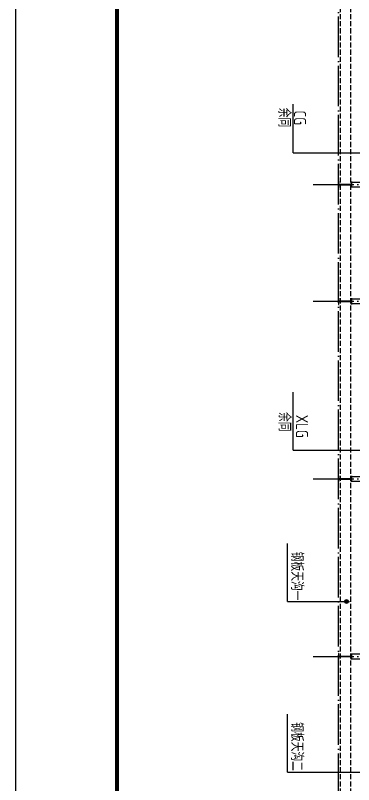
# Model space of a CAD drawing. Extents: x 69728788 to 150676229, y 15322671 to 43663798.
# Drawn here: x 75107584 to 75124246, y 20343024 to 20380923 of the extents above; entities that cross this region are included whole.
import ezdxf

# ---------------------------------------------------------------- set-up
doc = ezdxf.new("R2010")
doc.units = 0
doc.header["$LTSCALE"] = 1000
doc.header["$MEASUREMENT"] = 0
doc.linetypes.add('DASH', pattern=[0.35, 0.25, -0.1])
doc.linetypes.add('DOTE', pattern=[2.42, 2, -0.2, 0.02, -0.2])
for name, color, linetype in [('10014', 2, 'CONTINUOUS'), ('DOTE', 251, 'DOTE'), ('PUB_DIM', 3, 'CONTINUOUS'), ('PUB_TITLE', 4, 'CONTINUOUS'), ('钢柱', 3, 'CONTINUOUS'), ('钢梁', 97, 'CONTINUOUS')]:
    doc.layers.add(name, color=color, linetype=linetype)
doc.styles.add('TSSD_Rein', font='atssdeng.shx', dxfattribs={"width": 0.7, "bigfont": 'atssdchn.shx'})

msp = doc.modelspace()

# ---------------------------------------------------------------- hatches: boundary and pattern name
at = {"layer": 'PUB_DIM'}
msp.add_hatch(color=256, dxfattribs=at).paths.add_polyline_path([(75123895.5, 20351954.1, -1), (75123895.5, 20352141.8, -1)])

# ---------------------------------------------------------------- linework, layer by layer
at = {"layer": '10014', "linetype": 'DASH'}
for points in [[(75123604.6, 20297085.2), (75123604.6, 20390085.2)], [(75124104.6, 20297085.2), (75124104.6, 20390085.2)]]:
    msp.add_lwpolyline(points, dxfattribs=at)
at = {"layer": 'DOTE'}
for p, q in [((75123500.5, 20296585.2), (75123500.5, 20390585.2)), ((75122250.5, 20372585.2), (75232250.5, 20372585.2)), ((75122250.5, 20366835.2), (75232250.5, 20366835.2)), ((75122250.5, 20358085.2), (75232250.5, 20358085.2)), ((75122250.5, 20349335.2), (75232250.5, 20349335.2))]:
    msp.add_line(p, q, dxfattribs=at)
at = {"layer": 'PUB_DIM'}
for p, q in [((75121262.3, 20374145.7), (75121262.3, 20376540.7)), ((75121262.3, 20374145.7), (75195362.6, 20374145.7)), ((75121262.3, 20359501.6), (75121262.3, 20362357.3)), ((75121262.3, 20359501.6), (75195257.9, 20359483.4)), ((75120982.2, 20352044.7), (75120982.2, 20354900.4)), ((75120982.2, 20352044.7), (75124051.7, 20352044.7)), ((75120982.2, 20343645.3), (75120982.2, 20346501)), ((75120982.2, 20343645.3), (75157255.9, 20343645.3))]:
    msp.add_line(p, q, dxfattribs=at)
msp.add_circle((75123895.5, 20352047.9), 93.9, dxfattribs=at)
at = {"layer": 'PUB_TITLE'}
msp.add_lwpolyline([(75107584.3, 20282902.8), (75275784.3, 20282902.8), (75275784.3, 20401702.8), (75107584.3, 20401702.8)], close=True, dxfattribs=at)
at = {"layer": 'PUB_TITLE', "const_width": 200}
msp.add_lwpolyline([(75112584.3, 20284902.8), (75273784.3, 20284902.8), (75273784.3, 20399702.8), (75112584.3, 20399702.8)], close=True, dxfattribs=at)
at = {"layer": '钢柱'}
for points in [[(75123500.5, 20372735.2), (75123500.5, 20372435.2), (75123512.5, 20372435.2), (75123512.5, 20372581.2), (75124138.5, 20372581.2), (75124138.5, 20372435.2), (75124150.5, 20372435.2), (75124150.5, 20372735.2), (75124138.5, 20372735.2), (75124138.5, 20372589.2), (75123512.5, 20372589.2), (75123512.5, 20372735.2)], [(75123500.5, 20366985.2), (75123500.5, 20366685.2), (75123512.5, 20366685.2), (75123512.5, 20366831.2), (75124138.5, 20366831.2), (75124138.5, 20366685.2), (75124150.5, 20366685.2), (75124150.5, 20366985.2), (75124138.5, 20366985.2), (75124138.5, 20366839.2), (75123512.5, 20366839.2), (75123512.5, 20366985.2)], [(75123500.5, 20358235.2), (75123500.5, 20357935.2), (75123512.5, 20357935.2), (75123512.5, 20358081.2), (75124138.5, 20358081.2), (75124138.5, 20357935.2), (75124150.5, 20357935.2), (75124150.5, 20358235.2), (75124138.5, 20358235.2), (75124138.5, 20358089.2), (75123512.5, 20358089.2), (75123512.5, 20358235.2)], [(75123500.5, 20349485.2), (75123500.5, 20349185.2), (75123512.5, 20349185.2), (75123512.5, 20349331.2), (75124138.5, 20349331.2), (75124138.5, 20349185.2), (75124150.5, 20349185.2), (75124150.5, 20349485.2), (75124138.5, 20349485.2), (75124138.5, 20349339.2), (75123512.5, 20349339.2), (75123512.5, 20349485.2)]]:
    msp.add_lwpolyline(points, close=True, dxfattribs=at)
at = {"layer": '钢梁'}
for points in [[(75124150.5, 20372710.2), (75195850.5, 20372710.2), (75195850.5, 20372460.2), (75124150.5, 20372460.2)], [(75124150.5, 20366960.2), (75195850.5, 20366960.2), (75195850.5, 20366710.2), (75124150.5, 20366710.2)], [(75124150.5, 20358210.2), (75195850.5, 20358210.2), (75195850.5, 20357960.2), (75124150.5, 20357960.2)], [(75124150.5, 20349460.2), (75195850.5, 20349460.2), (75195850.5, 20349210.2), (75124150.5, 20349210.2)]]:
    msp.add_lwpolyline(points, close=True, dxfattribs=at)

# ---------------------------------------------------------------- texts
at = {"layer": 'PUB_DIM', "style": 'TSSD_Rein', "width": 0.8}
for s, p in [('余同', (75120542.1, 20376369.3)), ('CG', (75121305.6, 20376236.3)), ('余同', (75120546.6, 20361377.4)), ('XLG', (75121401.4, 20361244.3)), ('钢板天沟一', (75121162, 20354497)), ('钢板天沟二', (75121162, 20346097.5))]:
    msp.add_text(s, height=600, rotation=270, dxfattribs=at).set_placement(p)

doc.saveas('drawing.dxf')
